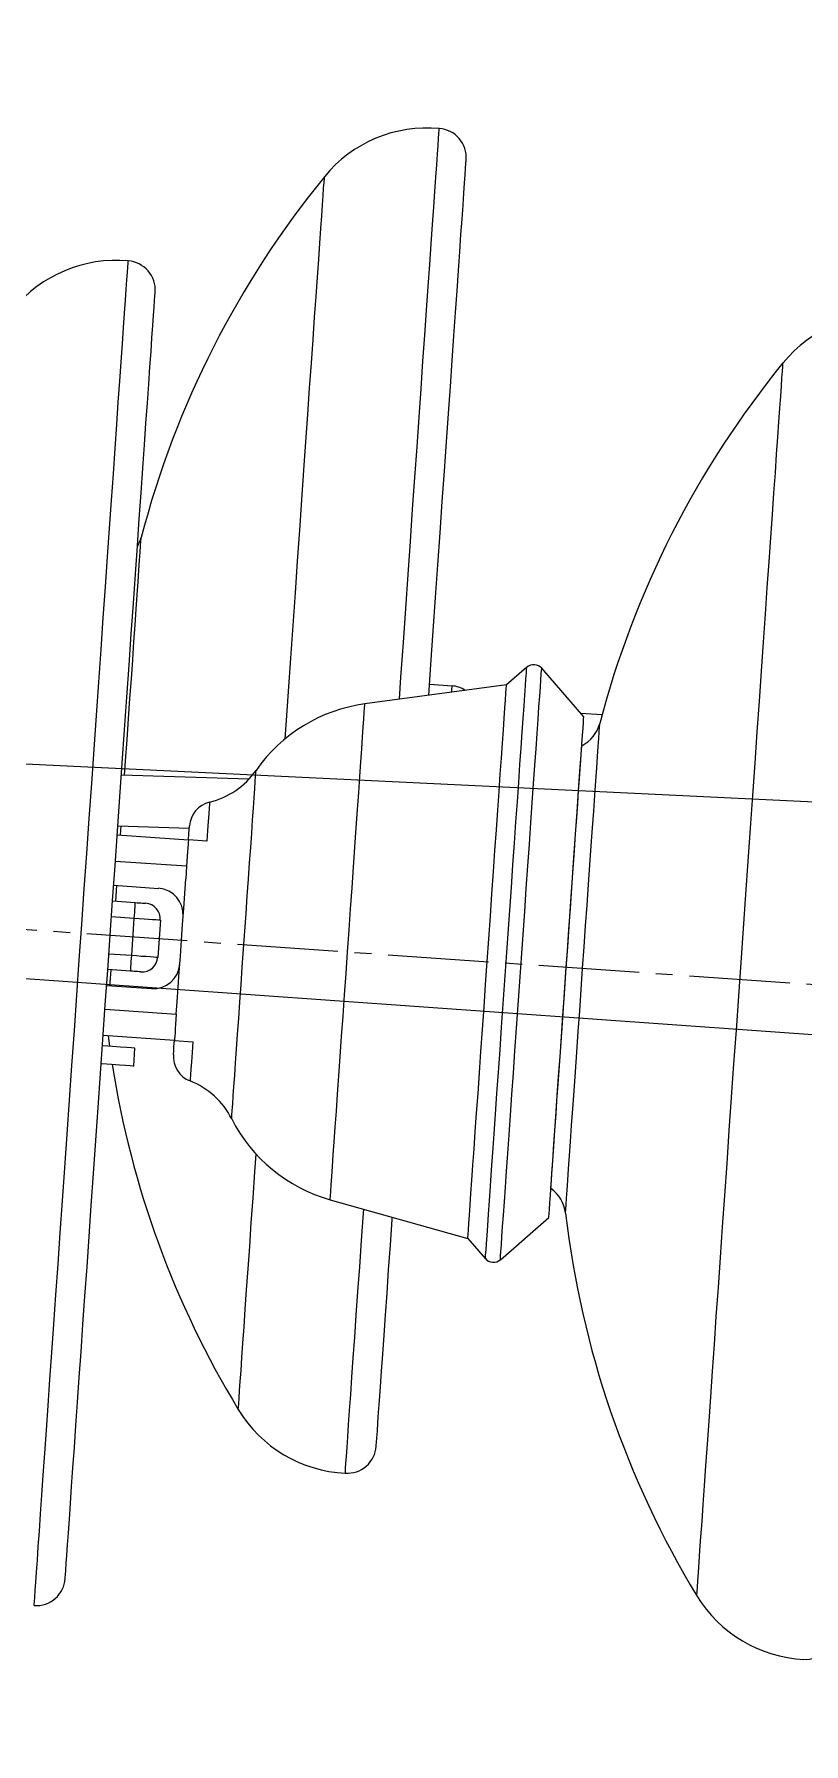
# Model space of a CAD drawing. Header units: millimetres. Extents: x 1587714 to 3094800, y -694377 to -413614.
# Drawn here: x 2058224.4 to 2058370, y -549907.8 to -549584.3 of the extents above; entities that cross this region are included whole.
import ezdxf

# ---------------------------------------------------------------- set-up
doc = ezdxf.new("R2010")
doc.units = ezdxf.units.MM
doc.linetypes.add('CENTER2', pattern=[28.575, 19.05, -3.175, 3.175, -3.175])
doc.layers.add('0_EJES', color=1, linetype='CENTER2')
doc.layers.add('M0_EQUIPOS', color=7, linetype='Continuous')

# ---------------------------------------------------------------- blocks, each defined once
blk = doc.blocks.new('poste doble terminal TM1')
at = {"layer": '0_EJES'}
blk.add_line((248, 9033), (1435.12, 8949.99), dxfattribs=at)
at = {"layer": 'M0_EQUIPOS', "color": 160, "linetype": 'Continuous', "lineweight": 15}
for p, q in [((929.86, 9041.54), (926.03, 9038.22)), ((926.03, 9038.22), (899.22, 9034.6)), ((911.46, 9038.33), (915.72, 9038.03)), ((940.65, 9032.18), (932.68, 9041.35)), ((940.05, 9032.87), (944.13, 9032.58)), ((877.26, 9020.35), (853.14, 9021.12)), ((852.72, 9014.8), (852.75, 9015.5)), ((852.72, 9014.8), (852.7, 9014.8)), ((852.35, 9009.81), (865.84, 9008.87)), ((852.47, 9011.53), (866, 9011.1)), ((852.96, 9009.77), (853.08, 9011.51)), ((869.32, 9008.62), (865.84, 9008.87)), ((865.49, 9003.88), (852, 9004.82)), ((865.49, 9003.88), (865.32, 9001.52)), ((851.69, 9000.31), (860.19, 8999.71)), ((851.48, 8997.32), (855.74, 8997.02)), ((855.53, 8994.03), (851.27, 8994.32)), ((855.53, 8994.03), (855.04, 8987.04)), ((860.52, 8993.68), (860.03, 8986.69)), ((850.78, 8987.34), (855.04, 8987.04)), ((854.83, 8984.05), (850.57, 8984.35)), ((850.36, 8981.36), (858.86, 8980.76)), ((850.05, 8976.84), (863.53, 8975.9)), ((863.53, 8975.9), (863.7, 8978.26)), ((863.18, 8970.91), (849.7, 8971.85)), ((850.63, 8971.79), (850.89, 8969.82)), ((863.18, 8970.91), (866.67, 8970.67)), ((855.49, 8966.08), (855.72, 8969.48)), ((892.66, 8940.78), (918.71, 8933.47)), ((924.86, 8929.45), (934.02, 8937.41)), ((918.71, 8933.47), (922.04, 8929.64))]:
    blk.add_line(p, q, dxfattribs=at)
at = {"layer": 'M0_EQUIPOS', "color": 160, "linetype": 'Continuous', "lineweight": 15, "flags": 128}
for points in [[(905.75, 9035.48), (906.04, 9039.64), (906.5, 9046.2), (906.95, 9052.69), (907.4, 9059.07), (907.84, 9065.33), (908.26, 9071.45), (908.68, 9077.43), (909.09, 9083.23), (909.48, 9088.84), (909.86, 9094.25), (910.22, 9099.45), (910.57, 9104.41), (910.9, 9109.13), (911.21, 9113.59), (911.5, 9117.77), (911.78, 9121.68), (912.03, 9125.29), (912.26, 9128.59), (912.47, 9131.59), (912.66, 9134.26), (912.82, 9136.6), (912.96, 9138.61), (913.08, 9140.28), (913.17, 9141.6), (913.24, 9142.57), (913.28, 9143.19), (913.3, 9143.45), (913.3, 9143.47)], [(911.32, 9036.23), (911.72, 9042.05), (912.17, 9048.44), (912.61, 9054.74), (913.04, 9060.93), (913.47, 9066.99), (913.88, 9072.89), (914.28, 9078.63), (914.67, 9084.19), (915.04, 9089.54), (915.4, 9094.68), (915.75, 9099.58), (916.07, 9104.24), (916.38, 9108.65), (916.67, 9112.78), (916.94, 9116.62), (917.19, 9120.17), (917.41, 9123.42), (917.62, 9126.35), (917.8, 9128.95), (917.96, 9131.22), (918.09, 9133.16), (918.2, 9134.75), (918.29, 9135.99), (918.35, 9136.88), (918.39, 9137.42), (918.4, 9137.59)], [(884.14, 9028.01), (884.32, 9030.56), (884.76, 9036.93), (885.2, 9043.24), (885.64, 9049.47), (886.07, 9055.6), (886.49, 9061.62), (886.9, 9067.51), (887.3, 9073.24), (887.69, 9078.81), (888.07, 9084.19), (888.43, 9089.37), (888.77, 9094.33), (889.1, 9099.06), (889.42, 9103.54), (889.71, 9107.76), (889.99, 9111.71), (890.25, 9115.37), (890.48, 9118.73), (890.69, 9121.79), (890.89, 9124.54), (891.06, 9126.95), (891.2, 9129.04), (891.32, 9130.79), (891.42, 9132.2), (891.5, 9133.25), (891.55, 9133.96), (891.57, 9134.32), (891.57, 9134.36)], [(836.64, 8864.02), (836.65, 8864.19), (836.69, 8864.72), (836.75, 8865.61), (836.84, 8866.84), (836.95, 8868.42), (837.08, 8870.34), (837.24, 8872.6), (837.42, 8875.2), (837.63, 8878.11), (837.85, 8881.34), (838.1, 8884.87), (838.37, 8888.7), (838.66, 8892.82), (838.96, 8897.21), (839.29, 8901.87), (839.63, 8906.77), (839.99, 8911.91), (840.37, 8917.27), (840.76, 8922.83), (841.16, 8928.59), (841.57, 8934.52), (842, 8940.61), (842.43, 8946.84), (842.88, 8953.19), (843.33, 8959.65), (843.79, 8966.19), (844.25, 8972.81), (844.72, 8979.48), (845.18, 8986.18), (845.65, 8992.89), (846.12, 8999.6), (846.59, 9006.29), (847.06, 9012.94), (847.52, 9019.52), (847.97, 9026.03), (848.42, 9032.43), (848.86, 9038.73), (849.29, 9044.89), (849.71, 9050.9), (850.12, 9056.75), (850.52, 9062.41), (850.9, 9067.87), (851.26, 9073.12), (851.62, 9078.14), (851.95, 9082.92), (852.27, 9087.45), (852.56, 9091.7), (852.84, 9095.68), (853.1, 9099.36), (853.34, 9102.75), (853.55, 9105.82), (853.74, 9108.57), (853.91, 9111), (854.06, 9113.09), (854.18, 9114.84), (854.28, 9116.25), (854.35, 9117.31), (854.4, 9118.02), (854.43, 9118.37), (854.43, 9118.42)], [(842.51, 8869.12), (842.53, 8869.3), (842.56, 8869.83), (842.63, 8870.72), (842.71, 8871.96), (842.82, 8873.55), (842.96, 8875.49), (843.12, 8877.76), (843.3, 8880.37), (843.51, 8883.3), (843.73, 8886.54), (843.98, 8890.09), (844.25, 8893.94), (844.54, 8898.07), (844.85, 8902.47), (845.17, 8907.13), (845.52, 8912.04), (845.87, 8917.17), (846.25, 8922.53), (846.64, 8928.08), (847.04, 8933.82), (847.45, 8939.73), (847.87, 8945.78), (848.31, 8951.97), (848.75, 8958.27), (849.2, 8964.67), (849.65, 8971.14), (850.1, 8977.67), (850.56, 8984.24), (851.03, 8990.83), (851.49, 8997.42), (851.95, 9003.99), (852.4, 9010.52), (852.85, 9017), (853.3, 9023.39), (853.74, 9029.7), (854.18, 9035.88), (854.6, 9041.94), (855.01, 9047.84), (855.41, 9053.58), (855.8, 9059.14), (856.18, 9064.49), (856.54, 9069.63), (856.88, 9074.54), (857.2, 9079.2), (857.51, 9083.6), (857.8, 9087.73), (858.07, 9091.57), (858.32, 9095.12), (858.54, 9098.37), (858.75, 9101.3), (858.93, 9103.9), (859.09, 9106.18), (859.23, 9108.11), (859.34, 9109.7), (859.42, 9110.94), (859.49, 9111.83), (859.52, 9112.37), (859.54, 9112.55)], [(962.04, 8865.87), (962.05, 8866.05), (962.09, 8866.58), (962.15, 8867.46), (962.24, 8868.69), (962.35, 8870.27), (962.48, 8872.19), (962.64, 8874.44), (962.82, 8877.03), (963.02, 8879.93), (963.25, 8883.14), (963.49, 8886.66), (963.76, 8890.46), (964.05, 8894.55), (964.35, 8898.9), (964.67, 8903.51), (965.01, 8908.36), (965.37, 8913.43), (965.73, 8918.71), (966.12, 8924.19), (966.51, 8929.84), (966.92, 8935.65), (967.34, 8941.61), (967.76, 8947.68), (968.19, 8953.87), (968.63, 8960.14), (969.07, 8966.48), (969.52, 8972.87), (969.97, 8979.29), (970.42, 8985.71), (970.87, 8992.13), (971.32, 8998.52), (971.76, 9004.86), (972.2, 9011.13), (972.63, 9017.31), (973.05, 9023.39), (973.47, 9029.35), (973.88, 9035.16), (974.27, 9040.81), (974.66, 9046.29), (975.02, 9051.57), (975.38, 9056.64), (975.72, 9061.49), (976.04, 9066.1), (976.35, 9070.45), (976.63, 9074.54), (976.9, 9078.34), (977.14, 9081.86), (977.37, 9085.07), (977.57, 9087.97), (977.75, 9090.55), (977.91, 9092.81), (978.04, 9094.73), (978.15, 9096.3), (978.24, 9097.54), (978.3, 9098.42), (978.34, 9098.95), (978.35, 9099.13), (978.35, 9099.13)], [(853.75, 9021.1), (853.94, 9023.85), (854.22, 9027.85), (854.5, 9031.8), (854.77, 9035.65), (855.03, 9039.38), (855.28, 9042.96), (855.52, 9046.37), (855.74, 9049.57), (855.95, 9052.55), (856.14, 9055.28), (856.31, 9057.74), (856.46, 9059.91), (856.59, 9061.78), (856.7, 9063.32), (856.79, 9064.54), (856.85, 9065.41), (856.88, 9065.94), (856.9, 9066.11)], [(922.04, 8929.64), (922.05, 8929.82), (922.08, 8930.35), (922.15, 8931.23), (922.23, 8932.45), (922.34, 8934.01), (922.47, 8935.89), (922.63, 8938.09), (922.8, 8940.59), (923, 8943.38), (923.21, 8946.43), (923.44, 8949.72), (923.69, 8953.25), (923.95, 8956.98), (924.22, 8960.89), (924.5, 8964.96), (924.8, 8969.15), (925.1, 8973.45), (925.4, 8977.83), (925.71, 8982.26), (926.03, 8986.71), (926.34, 8991.15), (926.64, 8995.55), (926.95, 8999.89), (927.24, 9004.15), (927.53, 9008.28), (927.81, 9012.27), (928.08, 9016.1), (928.33, 9019.73), (928.57, 9023.14), (928.8, 9026.32), (929, 9029.24), (929.18, 9031.88), (929.35, 9034.23), (929.49, 9036.27), (929.61, 9038), (929.71, 9039.39), (929.78, 9040.44), (929.83, 9041.15), (929.86, 9041.5), (929.86, 9041.54)], [(918.71, 8933.47), (918.72, 8933.65), (918.76, 8934.19), (918.82, 8935.07), (918.91, 8936.31), (919.02, 8937.88), (919.15, 8939.78), (919.3, 8942), (919.48, 8944.51), (919.68, 8947.31), (919.89, 8950.37), (920.12, 8953.68), (920.37, 8957.2), (920.63, 8960.92), (920.9, 8964.81), (921.18, 8968.84), (921.47, 8972.99), (921.77, 8977.22), (922.07, 8981.52), (922.37, 8985.84), (922.67, 8990.17), (922.97, 8994.46), (923.27, 8998.7), (923.56, 9002.85), (923.84, 9006.88), (924.11, 9010.77), (924.37, 9014.49), (924.62, 9018.01), (924.85, 9021.31), (925.06, 9024.37), (925.26, 9027.17), (925.44, 9029.69), (925.59, 9031.9), (925.72, 9033.8), (925.83, 9035.38), (925.92, 9036.61), (925.98, 9037.5), (926.02, 9038.04), (926.03, 9038.22)], [(924.86, 8929.45), (924.87, 8929.62), (924.91, 8930.15), (924.97, 8931.03), (925.05, 8932.25), (925.16, 8933.81), (925.29, 8935.7), (925.45, 8937.9), (925.62, 8940.4), (925.82, 8943.18), (926.03, 8946.23), (926.26, 8949.53), (926.51, 8953.05), (926.77, 8956.78), (927.04, 8960.69), (927.33, 8964.76), (927.62, 8968.95), (927.92, 8973.26), (928.23, 8977.63), (928.54, 8982.06), (928.85, 8986.51), (929.16, 8990.95), (929.47, 8995.35), (929.77, 8999.7), (930.07, 9003.95), (930.36, 9008.09), (930.63, 9012.08), (930.9, 9015.9), (931.16, 9019.53), (931.39, 9022.94), (931.62, 9026.12), (931.82, 9029.04), (932.01, 9031.68), (932.17, 9034.03), (932.31, 9036.08), (932.43, 9037.8), (932.53, 9039.19), (932.6, 9040.24), (932.65, 9040.95), (932.68, 9041.3), (932.68, 9041.35)], [(915.64, 9036.81), (915.66, 9037.15), (915.69, 9037.52), (915.71, 9037.8), (915.72, 9037.97), (915.72, 9038.03)], [(892.66, 8940.78), (892.67, 8940.96), (892.71, 8941.5), (892.77, 8942.38), (892.86, 8943.61), (892.97, 8945.18), (893.1, 8947.07), (893.25, 8949.27), (893.43, 8951.76), (893.62, 8954.52), (893.83, 8957.54), (894.06, 8960.79), (894.3, 8964.24), (894.55, 8967.87), (894.82, 8971.65), (895.09, 8975.55), (895.37, 8979.55), (895.65, 8983.6), (895.94, 8987.69), (896.23, 8991.78), (896.51, 8995.84), (896.79, 8999.83), (897.06, 9003.73), (897.33, 9007.52), (897.58, 9011.15), (897.82, 9014.6), (898.05, 9017.84), (898.26, 9020.86), (898.45, 9023.62), (898.63, 9026.12), (898.78, 9028.31), (898.91, 9030.2), (899.02, 9031.77), (899.11, 9033), (899.17, 9033.89), (899.21, 9034.42), (899.22, 9034.6), (899.22, 9034.6)], [(934.02, 8937.41), (934.03, 8937.59), (934.07, 8938.11), (934.13, 8938.98), (934.21, 8940.19), (934.32, 8941.73), (934.45, 8943.59), (934.6, 8945.76), (934.78, 8948.21), (934.97, 8950.93), (935.17, 8953.91), (935.4, 8957.11), (935.64, 8960.52), (935.89, 8964.11), (936.15, 8967.85), (936.42, 8971.71), (936.7, 8975.68), (936.98, 8979.71), (937.26, 8983.78), (937.55, 8987.85), (937.83, 8991.91), (938.11, 8995.91), (938.38, 8999.83), (938.65, 9003.63), (938.91, 9007.3), (939.15, 9010.8), (939.38, 9014.11), (939.6, 9017.2), (939.8, 9020.06), (939.98, 9022.65), (940.14, 9024.96), (940.28, 9026.97), (940.4, 9028.67), (940.5, 9030.05), (940.57, 9031.09), (940.62, 9031.79), (940.64, 9032.14), (940.65, 9032.18)], [(937.2, 8938.28), (937.21, 8938.46), (937.25, 8938.98), (937.31, 8939.86), (937.39, 8941.07), (937.5, 8942.62), (937.63, 8944.48), (937.78, 8946.65), (937.95, 8949.11), (938.15, 8951.84), (938.35, 8954.82), (938.58, 8958.02), (938.82, 8961.43), (939.07, 8965.01), (939.33, 8968.74), (939.6, 8972.6), (939.87, 8976.54), (940.15, 8980.54), (940.43, 8984.58), (940.72, 8988.62), (941, 8992.62), (941.27, 8996.56), (941.54, 9000.42), (941.8, 9004.15), (942.05, 9007.73), (942.29, 9011.14), (942.52, 9014.34), (942.72, 9017.32), (942.92, 9020.05), (943.09, 9022.51), (943.24, 9024.68), (943.37, 9026.54), (943.48, 9028.09), (943.56, 9029.3), (943.62, 9030.18), (943.66, 9030.71), (943.67, 9030.88)], [(934.41, 8942.89), (934.42, 8943.07), (934.46, 8943.61), (934.52, 8944.49), (934.6, 8945.72), (934.71, 8947.29), (934.84, 8949.17), (935, 8951.36), (935.17, 8953.83), (935.36, 8956.57), (935.57, 8959.54), (935.79, 8962.74), (936.03, 8966.12), (936.28, 8969.66), (936.53, 8973.33), (936.8, 8977.1), (937.07, 8980.93), (937.34, 8984.8), (937.61, 8988.66), (937.87, 8992.5), (938.14, 8996.26), (938.39, 8999.93), (938.64, 9003.47), (938.88, 9006.86), (939.1, 9010.05), (939.31, 9013.03), (939.5, 9015.76), (939.67, 9018.24), (939.83, 9020.42), (939.96, 9022.31), (940.07, 9023.87), (940.15, 9025.1), (940.22, 9025.99), (940.25, 9026.52), (940.27, 9026.7), (940.27, 9026.7)], [(874.01, 8956.1), (874.03, 8956.27), (874.06, 8956.79), (874.12, 8957.66), (874.21, 8958.86), (874.31, 8960.37), (874.44, 8962.19), (874.59, 8964.3), (874.75, 8966.67), (874.94, 8969.28), (875.13, 8972.09), (875.34, 8975.09), (875.56, 8978.23), (875.79, 8981.49), (876.02, 8984.83), (876.26, 8988.22), (876.5, 8991.61), (876.73, 8994.97), (876.96, 8998.28), (877.19, 9001.48), (877.4, 9004.56), (877.61, 9007.47), (877.8, 9010.18), (877.97, 9012.67), (878.13, 9014.91), (878.26, 9016.88), (878.38, 9018.55), (878.48, 9019.91), (878.55, 9020.94), (878.6, 9021.64), (878.62, 9021.99), (878.62, 9022.03)], [(869.84, 9016.03), (869.84, 9015.98), (869.81, 9015.62), (869.76, 9014.89), (869.68, 9013.81), (869.58, 9012.39), (869.46, 9010.65), (869.32, 9008.62)], [(865.84, 9008.87), (865.92, 9010.01), (865.98, 9010.85), (866.01, 9011.35), (866.02, 9011.52)], [(865.84, 9008.87), (865.83, 9008.77), (865.81, 9008.49), (865.78, 9008.03), (865.74, 9007.41), (865.68, 9006.65), (865.62, 9005.79), (865.56, 9004.85), (865.49, 9003.88)], [(852.08, 8997.27), (852.29, 9000.24), (852.29, 9000.27)], [(863.7, 8978.26), (863.89, 8981.02), (864.09, 8983.91), (864.3, 8986.88), (864.51, 8989.89), (864.72, 8992.9), (864.93, 8995.87), (865.13, 8998.75), (865.32, 9001.52)], [(855.74, 8997.02), (855.73, 8996.96), (855.72, 8996.79), (855.7, 8996.51), (855.68, 8996.14), (855.64, 8995.69), (855.61, 8995.17), (855.57, 8994.61), (855.53, 8994.03)], [(855.74, 8997.02), (856.13, 8996.99), (856.5, 8996.97), (856.85, 8996.94), (857.15, 8996.92), (857.4, 8996.9), (857.58, 8996.89), (857.69, 8996.88), (857.73, 8996.88)], [(860.52, 8993.68), (860.42, 8993.68), (860.14, 8993.7), (859.68, 8993.74), (859.06, 8993.78), (858.3, 8993.83), (857.44, 8993.89), (856.5, 8993.96), (855.53, 8994.03)], [(855.04, 8987.04), (855, 8986.46), (854.96, 8985.9), (854.92, 8985.38), (854.89, 8984.93), (854.87, 8984.56), (854.85, 8984.28), (854.83, 8984.11), (854.83, 8984.05)], [(855.04, 8987.04), (856.01, 8986.98), (856.95, 8986.91), (857.81, 8986.85), (858.57, 8986.8), (859.19, 8986.75), (859.65, 8986.72), (859.93, 8986.7), (860.03, 8986.69)], [(850.97, 8981.31), (851.01, 8981.89), (851.18, 8984.31)], [(856.83, 8983.91), (856.79, 8983.91), (856.67, 8983.92), (856.49, 8983.93), (856.24, 8983.95), (855.94, 8983.97), (855.59, 8984), (855.22, 8984.02), (854.83, 8984.05)], [(863.53, 8975.9), (863.47, 8974.93), (863.4, 8973.99), (863.34, 8973.13), (863.29, 8972.37), (863.24, 8971.75), (863.21, 8971.29), (863.19, 8971.01), (863.18, 8970.91)], [(863, 8968.26), (863.01, 8968.43), (863.05, 8968.93), (863.1, 8969.76), (863.18, 8970.91)], [(866.67, 8970.67), (866.53, 8968.64), (866.4, 8966.9), (866.3, 8965.49), (866.23, 8964.4), (866.18, 8963.67), (866.15, 8963.31), (866.15, 8963.26)], [(855.72, 8969.48), (855.57, 8969.49), (855.05, 8969.52), (854.19, 8969.58), (852.99, 8969.67), (851.49, 8969.77), (849.7, 8969.9), (849.56, 8969.91)], [(855.49, 8966.08), (855.33, 8966.09), (854.81, 8966.13), (853.95, 8966.19), (852.76, 8966.27), (851.25, 8966.38), (849.47, 8966.5), (849.32, 8966.51)], [(875.26, 8901.1), (875.27, 8901.15), (875.29, 8901.5), (875.34, 8902.21), (875.41, 8903.27), (875.51, 8904.67), (875.63, 8906.42), (875.78, 8908.51), (875.95, 8910.93), (876.14, 8913.67), (876.36, 8916.73), (876.59, 8920.1), (876.85, 8923.76), (877.12, 8927.7), (877.42, 8931.93), (877.73, 8936.41), (878.06, 8941.14), (878.41, 8946.1), (878.64, 8949.41)], [(895.51, 8889.06), (895.51, 8889.07), (895.53, 8889.34), (895.57, 8889.96), (895.64, 8890.93), (895.73, 8892.25), (895.85, 8893.92), (895.99, 8895.93), (896.15, 8898.27), (896.34, 8900.94), (896.55, 8903.94), (896.78, 8907.24), (897.03, 8910.85), (897.31, 8914.76), (897.6, 8918.94), (897.91, 8923.4), (898.24, 8928.12), (898.59, 8933.08), (898.95, 8938.28), (899, 8939)], [(901.38, 8894.17), (901.39, 8894.35), (901.43, 8894.88), (901.49, 8895.77), (901.58, 8897.01), (901.69, 8898.6), (901.83, 8900.54), (901.99, 8902.81), (902.17, 8905.42), (902.37, 8908.34), (902.6, 8911.59), (902.85, 8915.14), (903.12, 8918.98), (903.41, 8923.11), (903.71, 8927.52), (904.04, 8932.18), (904.38, 8937.08), (904.41, 8937.49)]]:
    blk.add_lwpolyline(points, dxfattribs=at)
at = {"layer": 'M0_EQUIPOS', "color": 160, "linetype": 'Continuous', "lineweight": 15}
for centre, radius, start, end in [((910.98, 9118.53), 25.05, 84.6896, 140.79), ((912.92, 9137.98), 5.5, 356, 86.0151), ((1031.04, 9020.56), 180, 140.7869, 165.3428), ((852.11, 9093.48), 25.05, 84.6896, 140.79), ((854.05, 9112.93), 5.5, 356, 86.0151), ((997.76, 9083.29), 25.05, 84.6896, 140.79), ((1117.81, 8985.33), 180, 140.7869, 165.3428), ((850.61, 9067.76), 6.5, 328.8324, 345.3428), ((931.17, 9040.03), 2, 41, 131), ((915.37, 9033.04), 5, 55.4798, 86), ((903.23, 9004.87), 30, 97.6824, 145.1035), ((937.38, 9032.53), 6.5, 296.3155, 345.3428), ((866.32, 9030.61), 15, 283.5633, 325.1035), ((871.01, 9011.17), 5, 103.5633, 176), ((859.84, 8994.73), 5, 356, 86), ((857.52, 8993.89), 3, 356, 86), ((857.04, 8986.9), 3, 266, 356), ((859.21, 8985.75), 5, 266, 356), ((867.99, 8967.91), 5, 176, 248.4367), ((1029.21, 8994.38), 180, 188.9543, 211.2131), ((860.64, 8949.31), 15, 26.8965, 68.4367), ((900.77, 8969.67), 30, 206.8965, 254.3176), ((930.74, 8937.53), 6.5, 6.6572, 55.6845), ((1115.98, 8959.15), 180, 186.6572, 211.2131), ((923.54, 8930.96), 2, 221, 311), ((896.69, 8914.08), 25.05, 211.21, 267.3104), ((895.89, 8894.55), 5.5, 265.9849, 356), ((837.03, 8869.5), 5.5, 265.9849, 356), ((983.46, 8878.85), 25.05, 211.21, 267.3104), ((982.67, 8859.32), 5.5, 265.9849, 356)]:
    blk.add_arc(centre, radius, start, end, dxfattribs=at)

msp = doc.modelspace()

# ---------------------------------------------------------------- linework, layer by layer
at = {"color": 4}
msp.add_arc((2076163.0034, -177327.3204), 372826.9307, 267.236281516, 274.650016118, dxfattribs=at)
at = {"color": 5}
msp.add_arc((2085369.8717, -169420.2558), 381310.2921, 265.828976344, 273.159748526, dxfattribs=at)

# ---------------------------------------------------------------- block references
msp.add_blockref('poste doble terminal TM1', (2057387.7201, -558745.6049))

doc.saveas('drawing.dxf')
